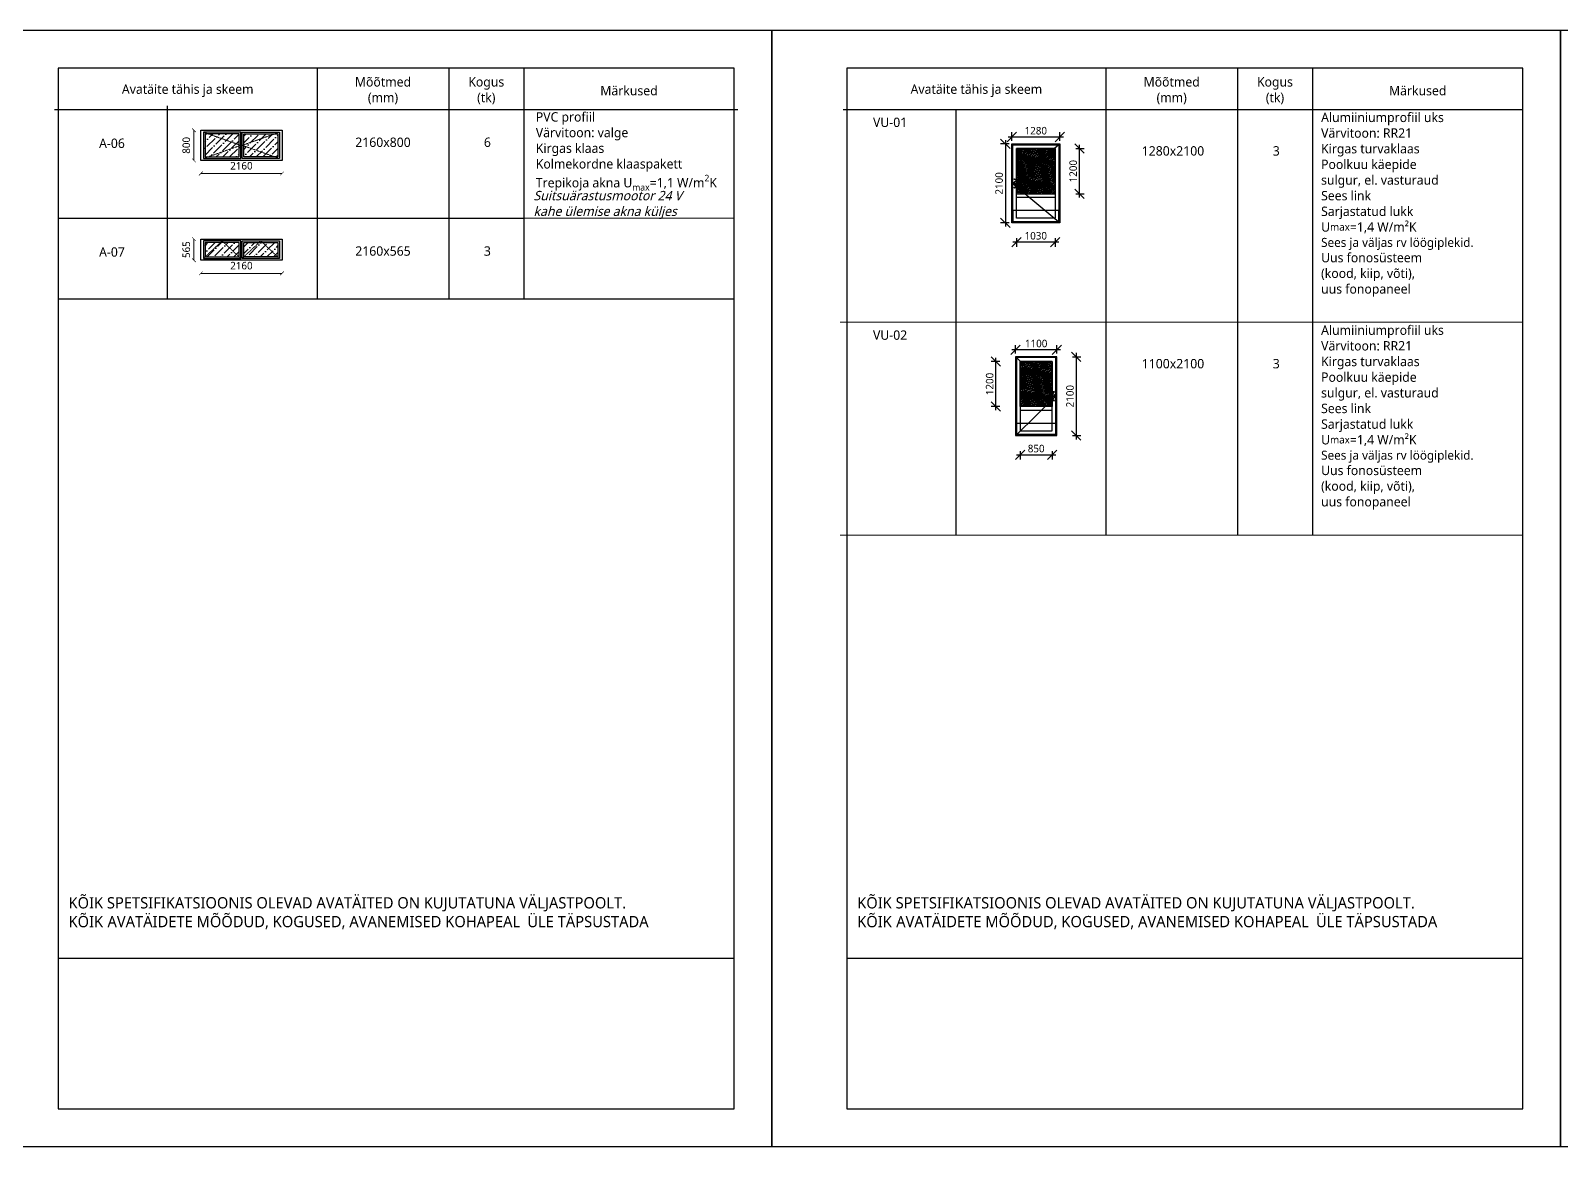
# Model space of a CAD drawing. Header units: millimetres. Extents: x 720925 to 840725318, y 793496 to 1061196.
# Drawn here: x 804854 to 845587, y 814604 to 844304 of the extents above; entities that cross this region are included whole.
import ezdxf

# ---------------------------------------------------------------- set-up
doc = ezdxf.new("R2010")
doc.units = ezdxf.units.MM
doc.header["$PDMODE"] = 2
doc.header["$PDSIZE"] = 5
doc.linetypes.add('DASHED', pattern=[19.05, 12.7, -6.35])
doc.linetypes.add('DASHED2', pattern=[0.375, 0.25, -0.125])
for name, color, linetype, lineweight in [('!ESP_Mõõt', 252, 'Continuous', 5), ('Aken', 7, 'Continuous', 9), ('TEKST', 7, 'Continuous', 9)]:
    doc.layers.add(name, color=color, linetype=linetype, lineweight=lineweight)
doc.layers.add('!ESP_no_print', color=252, linetype='Continuous', plot=False)
for name, color, linetype in [('!ESP_Tava', 7, 'Continuous'), ('!ESP_Tekst', 7, 'Continuous'), ('Sein', 7, 'Continuous')]:
    doc.layers.add(name, color=color, linetype=linetype)
doc.styles.add('Annotative', font='malgunsl.ttf', dxfattribs={"height": 2})
doc.dimstyles.new('Annotative', dxfattribs={"dimtxt": 2, "dimasz": 2.5, "dimexe": 1.25, "dimexo": 0.625, "dimtad": 1, "dimdec": 0, "dimrnd": 5, "dimtxsty": 'Annotative', "dimblk": 'OBLIQUE', "dimcen": 0, "dimdle": 1, "dimadec": 0, "dimazin": 0, "dimtfac": 1, "dimtdec": 0, "dimtmove": 0, "dimatfit": 3, "dimfxl": 1, "dimfxlon": 1, "dimarcsym": 1})
doc.dimstyles.new('SOOJUSTUS', dxfattribs={"dimtxt": 2.5, "dimasz": 1, "dimexe": 0.18, "dimexo": 0.0625, "dimgap": 1, "dimtad": 1, "dimdec": 0, "dimzin": 0, "dimdsep": 46, "dimtxsty": 'Annotative', "dimblk": 'ARCHTICK', "dimcen": -2.5, "dimse1": 1, "dimse2": 1, "dimclrd": 256, "dimclre": 135, "dimclrt": 256, "dimadec": 0, "dimazin": 0, "dimtfac": 1, "dimtdec": 0, "dimtix": 1, "dimtmove": 0, "dimatfit": 3, "dimldrblk": 'mootjoon', "dimfxl": 3, "dimfxlon": 1, "dimtfillclr": 2, "dimtolj": 1, "dimtzin": 0, "dimlwd": -1, "dimlwe": 15, "dimarcsym": 1})
pattern_1 = [(45, (-62517.02, 229899.16), (66.2913, 243.068), [312.5, -62.5, 0, -62.5])]
pattern_2 = [(45, (-802, -1246.17), (66.2913, 243.068), [312.5, -62.5, 0, -62.5])]

# ---------------------------------------------------------------- blocks, each defined once
blk = doc.blocks.new('_Oblique')
at = {"color": 0, "linetype": 'ByBlock', "lineweight": -2}
blk.add_line((-0.5, -0.5), (0.5, 0.5), dxfattribs=at)
blk = doc.blocks.new('*D672')
at = {"layer": '!ESP_Mõõt', "color": 0, "lineweight": -2, "transparency": 16777216}
for p, q in [((830979, 841372), (830979, 841597)), ((832259, 841372), (832259, 841597)), ((830879, 841472), (832359, 841472))]:
    blk.add_line(p, q, dxfattribs=at)
at = {"layer": 'Defpoints', "color": 0, "lineweight": 0, "transparency": 16777216}
for p in [(830979, 841287), (832259, 841472), (832259, 841287)]:
    blk.add_point(p, dxfattribs=at)
at = {"layer": '!ESP_Mõõt', "color": 0, "lineweight": -2, "transparency": 16777216, "xscale": 250, "yscale": 250, "zscale": 250, "rotation": 180}
blk.add_blockref('_Oblique', (830979, 841472), dxfattribs=at)
at = {"layer": '!ESP_Mõõt', "color": 0, "lineweight": -2, "transparency": 16777216, "xscale": 250, "yscale": 250, "zscale": 250}
blk.add_blockref('_Oblique', (832259, 841472), dxfattribs=at)
at = {"layer": '!ESP_Mõõt', "color": 0, "transparency": 16777216, "insert": (831619, 841638), "char_height": 200, "attachment_point": 5, "style": 'Annotative'}
blk.add_mtext('1280', dxfattribs=at)
blk = doc.blocks.new('*D673')
at = {"layer": '!ESP_Mõõt', "color": 0, "lineweight": -2, "transparency": 16777216}
for p, q in [((831104, 838776), (831104, 838551)), ((832134, 838776), (832134, 838551)), ((832234, 838676), (831004, 838676))]:
    blk.add_line(p, q, dxfattribs=at)
at = {"layer": 'Defpoints', "color": 0, "lineweight": 0, "transparency": 16777216}
for p in [(831104, 839962), (832134, 839962), (831104, 838676)]:
    blk.add_point(p, dxfattribs=at)
at = {"layer": '!ESP_Mõõt', "color": 0, "lineweight": -2, "transparency": 16777216, "xscale": 250, "yscale": 250, "zscale": 250, "rotation": 180}
blk.add_blockref('_Oblique', (831104, 838676), dxfattribs=at)
at = {"layer": '!ESP_Mõõt', "color": 0, "lineweight": -2, "transparency": 16777216, "xscale": 250, "yscale": 250, "zscale": 250}
blk.add_blockref('_Oblique', (832134, 838676), dxfattribs=at)
at = {"layer": '!ESP_Mõõt', "color": 0, "transparency": 16777216, "insert": (831619, 838842), "char_height": 200, "attachment_point": 5, "style": 'Annotative'}
blk.add_mtext('1030', dxfattribs=at)
blk = doc.blocks.new('*D674')
at = {"layer": '!ESP_Mõõt', "color": 0, "lineweight": -2, "transparency": 16777216}
for p, q in [((832681, 841162), (832906, 841162)), ((832781, 839862), (832781, 841262)), ((832681, 839962), (832906, 839962))]:
    blk.add_line(p, q, dxfattribs=at)
at = {"layer": 'Defpoints', "color": 0, "lineweight": 0, "transparency": 16777216}
for p in [(832134, 841162), (832781, 841162), (832134, 839962)]:
    blk.add_point(p, dxfattribs=at)
at = {"layer": '!ESP_Mõõt', "color": 0, "lineweight": -2, "transparency": 16777216, "xscale": 250, "yscale": 250, "zscale": 250}
for p, rotation in [((832781, 841162), 90), ((832781, 839962), 270)]:
    blk.add_blockref('_Oblique', p, dxfattribs=dict(at, rotation=rotation))
at = {"layer": '!ESP_Mõõt', "color": 0, "transparency": 16777216, "insert": (832615, 840562), "char_height": 200, "attachment_point": 5, "rotation": 90, "style": 'Annotative'}
blk.add_mtext('1200', dxfattribs=at)
blk = doc.blocks.new('*D675')
at = {"layer": '!ESP_Mõõt', "color": 0, "lineweight": -2, "transparency": 16777216}
for p, q in [((830908, 841287), (830683, 841287)), ((830808, 841387), (830808, 839087)), ((830908, 839187), (830683, 839187))]:
    blk.add_line(p, q, dxfattribs=at)
at = {"layer": 'Defpoints', "color": 0, "lineweight": 0, "transparency": 16777216}
for p in [(830979, 841287), (830808, 839187), (830979, 839187)]:
    blk.add_point(p, dxfattribs=at)
at = {"layer": '!ESP_Mõõt', "color": 0, "lineweight": -2, "transparency": 16777216, "xscale": 250, "yscale": 250, "zscale": 250}
for p, rotation in [((830808, 841287), 90), ((830808, 839187), 270)]:
    blk.add_blockref('_Oblique', p, dxfattribs=dict(at, rotation=rotation))
at = {"layer": '!ESP_Mõõt', "color": 0, "transparency": 16777216, "insert": (830642, 840237), "char_height": 200, "attachment_point": 5, "rotation": 90, "style": 'Annotative'}
blk.add_mtext('2100', dxfattribs=at)
blk = doc.blocks.new('_ArchTick')
at = {"color": 0, "linetype": 'ByBlock', "const_width": 0.15}
blk.add_lwpolyline([(-0.5, -0.5), (0.5, 0.5)], dxfattribs=at)
blk = doc.blocks.new('*D676')
at = {"layer": '!ESP_Mõõt', "linetype": 'Continuous', "transparency": 16777216}
blk.add_line((809388, 840501), (811548, 840501), dxfattribs=at)
at = {"layer": 'Defpoints', "color": 0, "lineweight": 0, "transparency": 16777216}
for p in [(809388, 840850), (811548, 840850), (811548, 840501)]:
    blk.add_point(p, dxfattribs=at)
at = {"layer": '!ESP_Mõõt', "transparency": 16777216, "xscale": 100, "yscale": 100, "zscale": 100, "rotation": 180}
blk.add_blockref('_ArchTick', (809388, 840501), dxfattribs=at)
at = {"layer": '!ESP_Mõõt', "transparency": 16777216, "xscale": 100, "yscale": 100, "zscale": 100}
blk.add_blockref('_ArchTick', (811548, 840501), dxfattribs=at)
at = {"layer": '!ESP_Mõõt', "transparency": 16777216, "insert": (810468, 840705), "char_height": 200, "attachment_point": 5, "style": 'Annotative'}
blk.add_mtext('\\A1;2160', dxfattribs=at)
blk = doc.blocks.new('mootjoon')
for points in [[(-1, -1), (1, 1)], [(-1, 0), (1, 0)], [(0, -1), (0, 1)]]:
    blk.add_lwpolyline(points)
blk = doc.blocks.new('*D677')
at = {"layer": '!ESP_Mõõt', "linetype": 'Continuous', "transparency": 16777216}
blk.add_line((809203, 840850), (809203, 841650), dxfattribs=at)
at = {"layer": 'Defpoints', "color": 0, "lineweight": 0, "transparency": 16777216}
for p in [(809203, 841650), (809388, 841650), (809388, 840850)]:
    blk.add_point(p, dxfattribs=at)
at = {"layer": '!ESP_Mõõt', "transparency": 16777216, "xscale": 100, "yscale": 100, "zscale": 100}
for p, rotation in [((809203, 841650), 90), ((809203, 840850), 270)]:
    blk.add_blockref('_ArchTick', p, dxfattribs=dict(at, rotation=rotation))
at = {"layer": '!ESP_Mõõt', "transparency": 16777216, "insert": (809000, 841250), "char_height": 200, "attachment_point": 5, "rotation": 90, "style": 'Annotative'}
blk.add_mtext('\\A1;800', dxfattribs=at)
blk = doc.blocks.new('*D689')
at = {"layer": '!ESP_Mõõt', "color": 0, "lineweight": -2, "transparency": 16777216}
for p, q in [((831079, 835708), (831079, 835933)), ((832179, 835708), (832179, 835933)), ((832279, 835808), (830979, 835808))]:
    blk.add_line(p, q, dxfattribs=at)
at = {"layer": 'Defpoints', "color": 0, "lineweight": 0, "transparency": 16777216}
for p in [(831079, 835808), (831079, 835623), (832179, 835623)]:
    blk.add_point(p, dxfattribs=at)
at = {"layer": '!ESP_Mõõt', "color": 0, "lineweight": -2, "transparency": 16777216, "xscale": 250, "yscale": 250, "zscale": 250, "rotation": 180}
blk.add_blockref('_Oblique', (831079, 835808), dxfattribs=at)
at = {"layer": '!ESP_Mõõt', "color": 0, "lineweight": -2, "transparency": 16777216, "xscale": 250, "yscale": 250, "zscale": 250}
blk.add_blockref('_Oblique', (832179, 835808), dxfattribs=at)
at = {"layer": '!ESP_Mõõt', "color": 0, "transparency": 16777216, "insert": (831629, 835974), "char_height": 200, "attachment_point": 5, "style": 'Annotative'}
blk.add_mtext('1100', dxfattribs=at)
blk = doc.blocks.new('*D690')
at = {"layer": '!ESP_Mõõt', "color": 0, "lineweight": -2, "transparency": 16777216}
for p, q in [((831104, 833012), (832154, 833012)), ((831204, 833112), (831204, 832887)), ((832054, 833112), (832054, 832887))]:
    blk.add_line(p, q, dxfattribs=at)
at = {"layer": 'Defpoints', "color": 0, "lineweight": 0, "transparency": 16777216}
for p in [(831204, 834298), (832054, 834298), (832054, 833012)]:
    blk.add_point(p, dxfattribs=at)
at = {"layer": '!ESP_Mõõt', "color": 0, "lineweight": -2, "transparency": 16777216, "xscale": 250, "yscale": 250, "zscale": 250, "rotation": 180}
blk.add_blockref('_Oblique', (831204, 833012), dxfattribs=at)
at = {"layer": '!ESP_Mõõt', "color": 0, "lineweight": -2, "transparency": 16777216, "xscale": 250, "yscale": 250, "zscale": 250}
blk.add_blockref('_Oblique', (832054, 833012), dxfattribs=at)
at = {"layer": '!ESP_Mõõt', "color": 0, "transparency": 16777216, "insert": (831629, 833178), "char_height": 200, "attachment_point": 5, "style": 'Annotative'}
blk.add_mtext('850', dxfattribs=at)
blk = doc.blocks.new('*D691')
at = {"layer": '!ESP_Mõõt', "color": 0, "lineweight": -2, "transparency": 16777216}
for p, q in [((830657, 835498), (830432, 835498)), ((830557, 834198), (830557, 835598)), ((830657, 834298), (830432, 834298))]:
    blk.add_line(p, q, dxfattribs=at)
at = {"layer": 'Defpoints', "color": 0, "lineweight": 0, "transparency": 16777216}
for p in [(830557, 835498), (831204, 835498), (831204, 834298)]:
    blk.add_point(p, dxfattribs=at)
at = {"layer": '!ESP_Mõõt', "color": 0, "lineweight": -2, "transparency": 16777216, "xscale": 250, "yscale": 250, "zscale": 250}
for p, rotation in [((830557, 835498), 90), ((830557, 834298), 270)]:
    blk.add_blockref('_Oblique', p, dxfattribs=dict(at, rotation=rotation))
at = {"layer": '!ESP_Mõõt', "color": 0, "transparency": 16777216, "insert": (830391, 834898), "char_height": 200, "attachment_point": 5, "rotation": 90, "style": 'Annotative'}
blk.add_mtext('1200', dxfattribs=at)
blk = doc.blocks.new('*D692')
at = {"layer": '!ESP_Mõõt', "color": 0, "lineweight": -2, "transparency": 16777216}
for p, q in [((832597, 835623), (832822, 835623)), ((832697, 835723), (832697, 833423)), ((832597, 833523), (832822, 833523))]:
    blk.add_line(p, q, dxfattribs=at)
at = {"layer": 'Defpoints', "color": 0, "lineweight": 0, "transparency": 16777216}
for p in [(832179, 835623), (832179, 833523), (832697, 833523)]:
    blk.add_point(p, dxfattribs=at)
at = {"layer": '!ESP_Mõõt', "color": 0, "lineweight": -2, "transparency": 16777216, "xscale": 250, "yscale": 250, "zscale": 250}
for p, rotation in [((832697, 835623), 90), ((832697, 833523), 270)]:
    blk.add_blockref('_Oblique', p, dxfattribs=dict(at, rotation=rotation))
at = {"layer": '!ESP_Mõõt', "color": 0, "transparency": 16777216, "insert": (832530, 834573), "char_height": 200, "attachment_point": 5, "rotation": 90, "style": 'Annotative'}
blk.add_mtext('2100', dxfattribs=at)
blk = doc.blocks.new('korisdoriaken')
blk.add_wipeout([(-61715, 231145), (-59555, 231145), (-59555, 230345), (-61715, 230345)])
h = blk.add_hatch()
h.set_pattern_fill('ANSI36', color=256, scale=1000)
h.set_pattern_definition(pattern_1)
h.paths.add_polyline_path([(-60695, 231055), (-61605, 231055), (-61605, 230435), (-60695, 230435)])
h = blk.add_hatch()
h.set_pattern_fill('ANSI36', color=256, scale=1000)
h.set_pattern_definition(pattern_1)
h.paths.add_polyline_path([(-60575, 231055), (-59665, 231055), (-59665, 230435), (-60575, 230435)])
at = {"lineweight": 0}
blk.add_line((-60655, 231095), (-60615, 231095), dxfattribs=at)
at = {"linetype": 'ByBlock'}
blk.add_lwpolyline([(-61715, 230655), (-61715, 231145)], dxfattribs=at)
for points in [[(-61715, 231145), (-59555, 231145), (-59555, 230345), (-61715, 230345)], [(-60655, 230395), (-60655, 231095), (-61645, 231095), (-61645, 230395)], [(-60695, 230435), (-60695, 231055), (-61605, 231055), (-61605, 230435)], [(-60615, 230395), (-60615, 231095), (-59625, 231095), (-59625, 230395)], [(-60575, 230435), (-60575, 231055), (-59665, 231055), (-59665, 230435)]]:
    blk.add_lwpolyline(points, close=True)
at = {"layer": 'Aken', "linetype": 'DASHED2', "lineweight": 0}
for points in [[(-61645, 230395), (-60655, 230745), (-61645, 231095)], [(-59625, 230395), (-60615, 230745), (-59625, 231095)]]:
    blk.add_lwpolyline(points, dxfattribs=at)
blk = doc.blocks.new('*D728')
at = {"layer": '!ESP_Mõõt', "linetype": 'Continuous', "transparency": 16777216}
blk.add_line((809388, 837842), (811548, 837842), dxfattribs=at)
at = {"layer": 'Defpoints', "color": 0, "lineweight": 0, "transparency": 16777216}
for p in [(809388, 838190), (811548, 838190), (811548, 837842)]:
    blk.add_point(p, dxfattribs=at)
at = {"layer": '!ESP_Mõõt', "transparency": 16777216, "xscale": 100, "yscale": 100, "zscale": 100, "rotation": 180}
blk.add_blockref('_ArchTick', (809388, 837842), dxfattribs=at)
at = {"layer": '!ESP_Mõõt', "transparency": 16777216, "xscale": 100, "yscale": 100, "zscale": 100}
blk.add_blockref('_ArchTick', (811548, 837842), dxfattribs=at)
at = {"layer": '!ESP_Mõõt', "transparency": 16777216, "insert": (810468, 838046), "char_height": 200, "attachment_point": 5, "style": 'Annotative'}
blk.add_mtext('\\A1;2160', dxfattribs=at)
blk = doc.blocks.new('*D729')
at = {"layer": '!ESP_Mõõt', "linetype": 'Continuous', "transparency": 16777216}
blk.add_line((809203, 838190), (809203, 838755), dxfattribs=at)
at = {"layer": 'Defpoints', "color": 0, "lineweight": 0, "transparency": 16777216}
for p in [(809203, 838755), (809388, 838755), (809388, 838190)]:
    blk.add_point(p, dxfattribs=at)
at = {"layer": '!ESP_Mõõt', "transparency": 16777216, "xscale": 100, "yscale": 100, "zscale": 100}
for p, rotation in [((809203, 838755), 90), ((809203, 838190), 270)]:
    blk.add_blockref('_ArchTick', p, dxfattribs=dict(at, rotation=rotation))
at = {"layer": '!ESP_Mõõt', "transparency": 16777216, "insert": (809000, 838473), "char_height": 200, "attachment_point": 5, "rotation": 90, "style": 'Annotative'}
blk.add_mtext('\\A1;565', dxfattribs=at)
blk = doc.blocks.new('A$C5b830d74')
blk.add_wipeout([(0, 0), (2160, 0), (2160, -565), (0, -565)])
h = blk.add_hatch()
h.set_pattern_fill('ANSI36', color=256, scale=1000)
h.set_pattern_definition(pattern_2)
h.paths.add_polyline_path([(1020, -90), (110, -90), (110, -475), (1020, -475)])
h = blk.add_hatch()
h.set_pattern_fill('ANSI36', color=256, scale=1000)
h.set_pattern_definition(pattern_2)
h.paths.add_polyline_path([(1140, -90), (2050, -90), (2050, -475), (1140, -475)])
at = {"linetype": 'ByBlock'}
blk.add_lwpolyline([(0, -555), (0, 0)], dxfattribs=at)
for points in [[(0, 0), (2160, 0), (2160, -565), (0, -565)], [(1060, -515), (1060, -50), (70, -50), (70, -515)], [(1020, -475), (1020, -90), (110, -90), (110, -475)], [(1100, -515), (1100, -50), (2090, -50), (2090, -515)], [(1140, -475), (1140, -90), (2050, -90), (2050, -475)]]:
    blk.add_lwpolyline(points, close=True)
at = {"layer": 'Aken', "linetype": 'DASHED2', "lineweight": 0}
for points in [[(70, -515), (565, -50), (1060, -515)], [(2090, -515), (1595, -50), (1100, -515)]]:
    blk.add_lwpolyline(points, dxfattribs=at)

msp = doc.modelspace()

# ---------------------------------------------------------------- hatches: boundary and pattern name
at = {"true_color": 0x7aafdf}
h = msp.add_hatch(dxfattribs=at)
h.set_pattern_fill('ANSI36', color=143, scale=10)
h.set_pattern_definition([(45, (480337.558, 162766.366), (16.8379802, 61.7392608), [79.375, -15.875, 0, -15.875])])
h.paths.add_polyline_path([(832134, 841162), (831104, 841162), (831104, 839962), (832134, 839962)])
h = msp.add_hatch(dxfattribs=at)
h.set_pattern_fill('ANSI36', color=143, scale=10)
h.set_pattern_definition([(45, (480337.558, 157102.797), (16.8379802, 61.7392608), [79.375, -15.875, 0, -15.875])])
h.paths.add_polyline_path([(831204, 835498.4), (832054, 835498.4), (832054, 834298.4), (831204, 834298.4)])

# ---------------------------------------------------------------- linework, layer by layer
at = {"layer": '!ESP_no_print', "flags": 128}
for points in [[(803587.2, 814603.8), (824587.2, 814603.8), (824587.2, 844303.8), (803587.2, 844303.8)], [(824587.2, 814603.8), (845587.2, 814603.8), (845587.2, 844303.8), (824587.2, 844303.8)], [(824587.2, 814603.8), (845587.2, 814603.8), (845587.2, 844303.8), (824587.2, 844303.8)], [(845587.2, 814603.8), (866587.2, 814603.8), (866587.2, 844303.8), (845587.2, 844303.8)], [(805587.2, 815603.8), (823587.2, 815603.8), (823587.2, 843303.8), (805587.2, 843303.8)], [(826587.2, 815603.8), (844587.2, 815603.8), (844587.2, 843303.8), (826587.2, 843303.8)], [(826587.2, 815603.8), (844587.2, 815603.8), (844587.2, 843303.8), (826587.2, 843303.8)], [(805587.2, 815603.8), (823587.2, 815603.8), (823587.2, 819603.8), (805587.2, 819603.8)], [(826587.2, 815603.8), (844587.2, 815603.8), (844587.2, 819603.8), (826587.2, 819603.8)]]:
    msp.add_lwpolyline(points, close=True, dxfattribs=at)
at = {"layer": '!ESP_Tekst'}
for p, q in [((812487.2, 843303.8), (812487.2, 837162.3)), ((815987.2, 843303.8), (815987.2, 837162.3)), ((817987.2, 843303.8), (817987.2, 837162.3)), ((833487.2, 843303.8), (833487.2, 830876.6)), ((836987.2, 843303.8), (836987.2, 830876.6)), ((838987.2, 843303.8), (838987.2, 830876.6)), ((808487.2, 842303.8), (808487.2, 837162.3)), ((808487.2, 842203.8), (808487.2, 837162.3)), ((829487.2, 842203.8), (829487.2, 830876.6)), ((805587.2, 839309.3), (817987.2, 839309.3)), ((805587.2, 837162.3), (817987.2, 837162.3)), ((805587.2, 837162.3), (823587.2, 837162.3))]:
    msp.add_line(p, q, dxfattribs=at)
for p, q in [((805487.2, 842203.8), (823687.2, 842203.8)), ((826487.2, 842203.8), (844587.2, 842203.8))]:
    msp.add_line(p, q)
at = {"linetype": 'DASHED', "lineweight": 0, "ltscale": 0.3}
msp.add_line((817987.2, 839309.3), (823587.2, 839309.3), dxfattribs=at)
for points in [[(830979, 841287), (832259, 841287), (832259, 839187), (830979, 839187)], [(831004, 841262), (832234, 841262), (832234, 839212), (831004, 839212)], [(831004, 841262), (832234, 841262), (832234, 839212), (831004, 839212)], [(831104, 841162), (832134, 841162), (832134, 839312), (831104, 839312)], [(832134, 841162), (831104, 841162), (831104, 839962), (832134, 839962)], [(831044, 840252), (831064, 840252), (831064, 840202), (831044, 840202)], [(831104, 839962), (832134, 839962), (832134, 839862), (831104, 839862)], [(831009, 839217), (832229, 839217), (832229, 839517), (831009, 839517)], [(832179, 835623.4), (831079, 835623.4), (831079, 833523.4), (832179, 833523.4)], [(832154, 835598.4), (831104, 835598.4), (831104, 833548.4), (832154, 833548.4)], [(832154, 835598.4), (831104, 835598.4), (831104, 833548.4), (832154, 833548.4)], [(832054, 835498.4), (831204, 835498.4), (831204, 833648.4), (832054, 833648.4)], [(831204, 835498.4), (832054, 835498.4), (832054, 834298.4), (831204, 834298.4)], [(832054, 834298.4), (831204, 834298.4), (831204, 834198.4), (832054, 834198.4)], [(832114, 834588.4), (832094, 834588.4), (832094, 834538.4), (832114, 834538.4)], [(832149, 833553.4), (831109, 833553.4), (831109, 833853.4), (832149, 833853.4)]]:
    msp.add_lwpolyline(points, close=True)
for points in [[(831004, 839212), (831004, 841262)], [(832234, 841262), (831004, 840237), (832234, 839212)], [(831104, 835598.4), (832154, 834573.4), (831104, 833548.4)], [(832154, 833548.4), (832154, 835598.4)]]:
    msp.add_lwpolyline(points)
for points in [[(831054, 840112, -1), (831054, 840132, 1), (831054, 840342, -1), (831054, 840362, -1)], [(832104, 834448.4, 1), (832104, 834468.4, -1), (832104, 834678.4, 1), (832104, 834698.4, 1)]]:
    msp.add_lwpolyline(points, format="xyb", close=True)
at = {"layer": 'TEKST'}
for points in [[(826414.3, 836540.2), (844587.2, 836540.2)], [(826414.3, 830876.6), (844587.2, 830876.6)]]:
    msp.add_lwpolyline(points, dxfattribs=at)

# ---------------------------------------------------------------- texts
at = {"layer": '!ESP_Tekst', "style": 'Annotative'}
for s, insert, char_height, width, attachment_point in [('Avatäite tähis ja skeem', (809037.2, 842703.8), 250, 7252.457, 5), ('\\pxqc;Mõõtmed{\\fArial|b0|i0|c186|p34;\\P}(mm)', (814237.2, 842703.8), 250, 7252.457, 5), ('Kogus{\\fArial|b0|i0|c186|p34;\\P}(tk)', (816987.2, 842703.8), 250, 7252.457, 5), ('Märkused', (820787.2, 842703.8), 250, 7252.457, 5), ('Avatäite tähis ja skeem', (830037.2, 842703.8), 250, 7252.457, 5), ('\\pxqc;Mõõtmed{\\fArial|b0|i0|c186|p34;\\P}(mm)', (835237.2, 842703.8), 250, 7252.457, 5), ('Kogus{\\fArial|b0|i0|c186|p34;\\P}(tk)', (837987.2, 842703.8), 250, 7252.457, 5), ('Märkused', (841787.2, 842703.8), 250, 7252.457, 5), ('\\A1;\\pxql;PVC profiil\\PVärvitoon: valge\\PKirgas klaas\\PKolmekordne klaaspakett\\PTrepikoja akna U{\\H0.7x;\\S^ max;\\H1.42857x;=1,1 W/m\\H0.7x;\\S2^ ;\\H1.42857x;K}', (818306.4, 842132.1), 250, 6235.564, 1), ('VU-01', (827739.6, 841860.7), 250, 7252.457, 5), ('\\A1;Alumiiniumprofiil uks\\PVärvitoon: RR21\\PKirgas turvaklaas\\PPoolkuu käepide\\Psulgur, el. vasturaud\\PSees link\\PSarjastatud lukk\\PU{\\H0.8x;max}=1,4 W/m²K\\P{\\H0.95833x;Sees ja väljas rv löögiplekid.\\P}Uus fonosüsteem\\P(kood, kiip, võti),\\Puus fonopaneel', (839215.6, 842119.3), 250, 7252.457, 1), ('1280x2100', (835271.9, 841100.3), 250, 7252.457, 5), ('3', (838021.9, 841100.3), 250, 7252.457, 5), ('\\A1;{\\fMalgun Gothic Semilight|b0|i1|c186|p34;Suitsuärastusmootor 24 V \\Pkahe ülemise akna küljes }', (818245.2, 840036.4), 250, 5293.578, 1), ('VU-02', (827739.6, 836197.2), 250, 7252.457, 5), ('\\A1;Alumiiniumprofiil uks\\PVärvitoon: RR21\\PKirgas turvaklaas\\PPoolkuu käepide\\Psulgur, el. vasturaud\\PSees link\\PSarjastatud lukk\\PU{\\H0.8x;max}=1,4 W/m²K\\P{\\H0.95833x;Sees ja väljas rv löögiplekid.\\P}Uus fonosüsteem\\P(kood, kiip, võti),\\Puus fonopaneel', (839215.6, 836455.7), 250, 7252.457, 1), ('1100x2100', (835271.9, 835436.7), 250, 7252.457, 5), ('3', (838021.9, 835436.7), 250, 7252.457, 5), ('\\A1;KÕIK SPETSIFIKATSIOONIS OLEVAD AVATÄITED ON KUJUTATUNA VÄLJASTPOOLT.{\\fArial|b0|i0|c186|p34;\\P}KÕIK{\\fArial|b0|i0|c186|p34; }AVATÄIDETE MÕÕDUD, KOGUSED, AVANEMISED KOHAPEAL{\\fISOCPEUR|b0|i0|c186|p34; }ÜLE TÄPSUSTADA', (805863.5, 821237.5), 300, 18291.356, 1), ('\\A1;KÕIK SPETSIFIKATSIOONIS OLEVAD AVATÄITED ON KUJUTATUNA VÄLJASTPOOLT.{\\fArial|b0|i0|c186|p34;\\P}KÕIK{\\fArial|b0|i0|c186|p34; }AVATÄIDETE MÕÕDUD, KOGUSED, AVANEMISED KOHAPEAL{\\fISOCPEUR|b0|i0|c186|p34; }ÜLE TÄPSUSTADA', (826863.5, 821237.5), 300, 18291.356, 1)]:
    msp.add_mtext(s, dxfattribs=dict(at, insert=insert, char_height=char_height, width=width, attachment_point=attachment_point))
at = {"layer": 'TEKST', "color": 1, "lineweight": -3, "char_height": 250, "attachment_point": 5, "style": 'Annotative'}
for s, insert, width in [('{\\C256;A-06}', (807020.8, 841303), 7252.457), ('{\\C256;2160x800}', (814237.2, 841329.4), 7252.457), ('{\\C256;6}', (817016.9, 841329.4), 635.182), ('{\\C256;A-07}', (807020.8, 838408.6), 7252.457), ('{\\C256;2160x565}', (814237.2, 838435), 7252.457), ('{\\C256;3}', (817016.9, 838435), 635.182)]:
    msp.add_mtext(s, dxfattribs=dict(at, insert=insert, width=width))

# ---------------------------------------------------------------- dimensions: what is measured, and where the dimension line sits
at = {"layer": '!ESP_Mõõt'}
for base, p1, p2, picture, middle in [((809203.4, 841649.8), (809388.4, 840849.8), (809388.4, 841649.8), '*D677', (809203.4, 841249.8)), ((809203.4, 838755.4), (809388.4, 838190.4), (809388.4, 838755.4), '*D729', (809203.4, 838472.9))]:
    dim = msp.add_linear_dim(base=base, p1=p1, p2=p2, angle=90, dimstyle='SOOJUSTUS', override={"dimscale": 0, "dimtix": 0, "dimtmove": 1, "dimtfillclr": 256}, dxfattribs=at)
    dim.commit()
    dim.dimension.update_dxf_attribs({"geometry": picture, "text_midpoint": middle, "dimtype": 160})
for base, p1, p2, picture, middle in [((832259, 841471.5), (830979, 841287), (832259, 841287), '*D672', (831619, 841638)), ((831104, 838675.6), (832134, 839962), (831104, 839962), '*D673', (831619, 838842.1))]:
    dim = msp.add_linear_dim(base=base, p1=p1, p2=p2, dimstyle='Annotative', dxfattribs=at)
    dim.commit()
    dim.dimension.update_dxf_attribs({"geometry": picture, "text_midpoint": middle})
for base, p1, p2, angle, picture, middle in [((830808.3, 839187), (830979, 841287), (830979, 839187), 90, '*D675', (830641.8, 840237)), ((832781, 841162), (832134, 839962), (832134, 841162), 90, '*D674', (832614.5, 840562)), ((831079, 835807.9), (832179, 835623.4), (831079, 835623.4), 180, '*D689', (831629, 835974.5)), ((830557, 835498.4), (831204, 834298.4), (831204, 835498.4), 90, '*D691', (830390.5, 834898.4)), ((832696.8, 833523.4), (832179, 835623.4), (832179, 833523.4), 90, '*D692', (832530.3, 834573.4)), ((832054, 833012), (831204, 834298.4), (832054, 834298.4), 180, '*D690', (831629, 833178))]:
    dim = msp.add_linear_dim(base=base, p1=p1, p2=p2, angle=angle, dimstyle='Annotative', dxfattribs=at)
    dim.commit()
    dim.dimension.update_dxf_attribs({"geometry": picture, "text_midpoint": middle})
for base, p1, p2, picture, middle in [((811548.4, 840501.2), (809388.4, 840849.8), (811548.4, 840849.8), '*D676', (810468.4, 840705.2)), ((811548.4, 837841.7), (809388.4, 838190.4), (811548.4, 838190.4), '*D728', (810468.4, 838045.7))]:
    dim = msp.add_linear_dim(base=base, p1=p1, p2=p2, dimstyle='SOOJUSTUS', override={"dimscale": 0, "dimtix": 0, "dimtmove": 1, "dimtfillclr": 256}, dxfattribs=at)
    dim.commit()
    dim.dimension.update_dxf_attribs({"geometry": picture, "text_midpoint": middle})

# ---------------------------------------------------------------- next in the draw order: block references
at = {"layer": '!ESP_Tava', "lineweight": 0}
msp.add_blockref('A$C5b830d74', (809388.4, 838755.4), dxfattribs=at)
at = {"layer": 'Sein'}
msp.add_blockref('korisdoriaken', (871103.4, 610504.5), dxfattribs=at)

doc.saveas('drawing.dxf')
